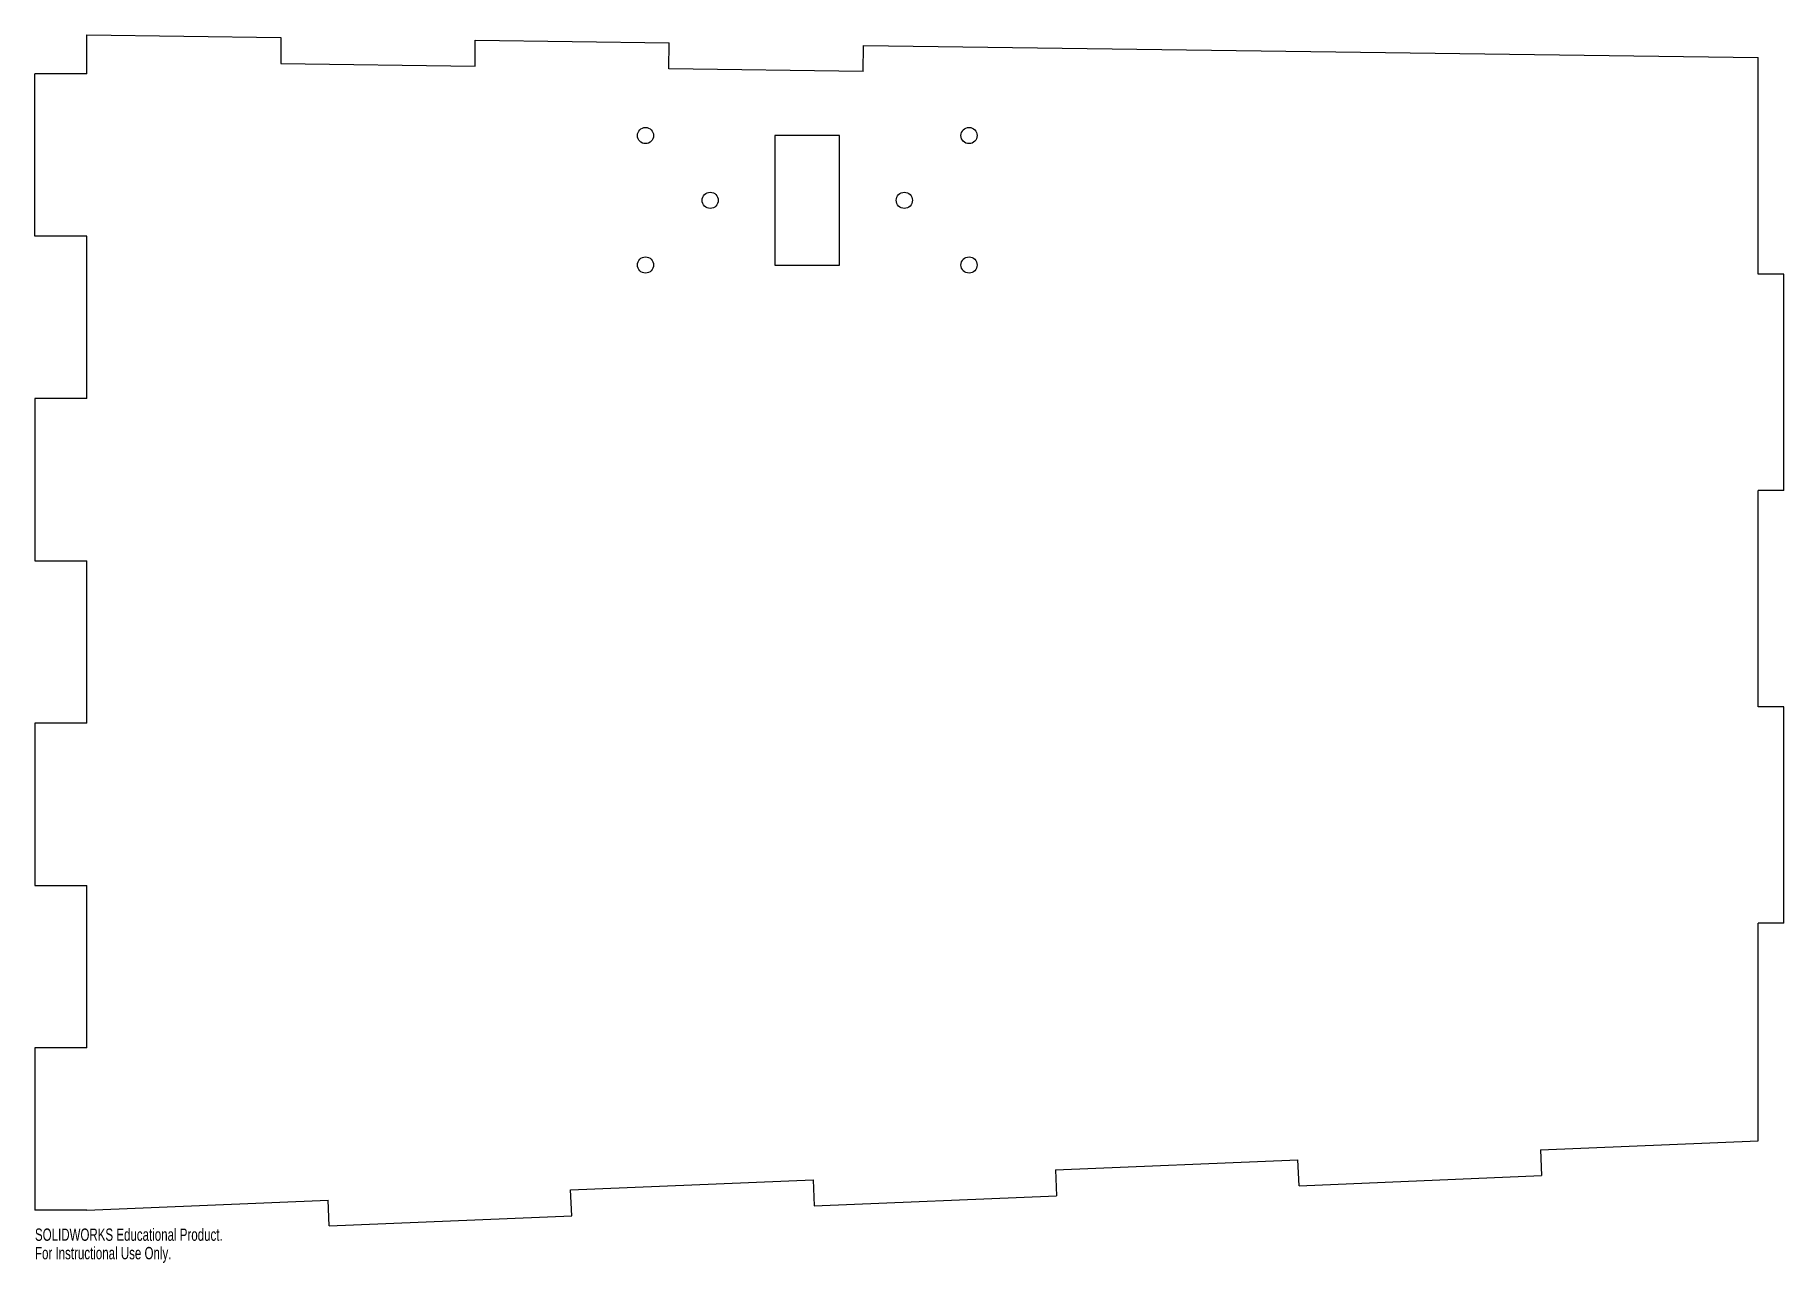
# Model space of a CAD drawing. Header units: inches. Extents: x 0 to 27, y -0.4 to 18.6.
import ezdxf

# ---------------------------------------------------------------- set-up
doc = ezdxf.new("R2010")
doc.units = ezdxf.units.IN
doc.header["$MEASUREMENT"] = 0
doc.styles.add('SLDTEXTSTYLE0', font='TXT', dxfattribs={"width": 0.7})

msp = doc.modelspace()

# ---------------------------------------------------------------- linework, layer by layer
at = {"color": 7, "linetype": 'Continuous', "lineweight": 25}
for p, q in [((0.8, 18.553), (3.8, 18.512)), ((0.8, 17.951), (0.8, 18.553)), ((3.8, 18.512), (3.8, 18.112)), ((6.8, 18.472), (9.802, 18.431)), ((6.8, 18.072), (6.8, 18.472)), ((9.797, 18.031), (9.802, 18.431)), ((12.796, 17.991), (12.802, 18.39)), ((12.802, 18.39), (26.627, 18.203)), ((3.8, 18.112), (6.8, 18.072)), ((26.627, 14.86), (26.627, 18.203)), ((0.8, 17.951), (0, 17.951)), ((0, 15.444), (0, 17.951)), ((12.796, 17.991), (9.797, 18.031)), ((11.434, 16.999), (11.434, 14.999)), ((12.434, 16.999), (11.434, 16.999)), ((12.434, 14.999), (12.434, 16.999)), ((0.8, 15.444), (0, 15.444)), ((0.8, 12.937), (0.8, 15.444)), ((11.434, 14.999), (12.434, 14.999)), ((27.027, 14.86), (26.627, 14.86)), ((27.027, 11.517), (27.027, 14.86)), ((0.8, 12.937), (0, 12.937)), ((0, 12.937), (0, 10.429)), ((26.627, 8.173), (26.627, 11.517)), ((27.027, 11.517), (26.627, 11.517)), ((0, 10.429), (0.8, 10.429)), ((0.8, 7.922), (0.8, 10.429)), ((27.027, 8.173), (26.627, 8.173)), ((27.027, 4.83), (27.027, 8.173)), ((0.8, 7.922), (0, 7.922)), ((0, 7.922), (0, 5.415)), ((0, 5.415), (0.8, 5.415)), ((0.8, 2.907), (0.8, 5.415)), ((26.627, 1.47), (26.627, 4.83)), ((27.027, 4.83), (26.627, 4.83)), ((0.8, 2.907), (0, 2.907)), ((0, 2.907), (0, 0.4)), ((23.264, 1.331), (26.627, 1.47)), ((15.771, 1.021), (19.517, 1.176)), ((19.534, 0.776), (19.517, 1.176)), ((23.264, 1.331), (23.281, 0.932)), ((8.277, 0.71), (12.024, 0.865)), ((12.024, 0.865), (12.04, 0.466)), ((15.771, 1.021), (15.787, 0.621)), ((19.534, 0.776), (23.281, 0.932)), ((0.8, 0.4), (4.53, 0.555)), ((4.547, 0.155), (4.53, 0.555)), ((8.294, 0.311), (8.277, 0.71)), ((12.04, 0.466), (15.787, 0.621)), ((0.8, 0.4), (0, 0.4)), ((4.547, 0.155), (8.294, 0.311))]:
    msp.add_line(p, q, dxfattribs=at)
for centre in [(9.434, 16.999), (14.434, 16.999), (10.434, 15.999), (13.434, 15.999), (9.434, 14.999), (14.434, 14.999)]:
    msp.add_circle(centre, 0.125, dxfattribs=at)

# ---------------------------------------------------------------- texts
at = {"color": 7, "linetype": 'Continuous', "char_height": 0.1903, "attachment_point": 1, "style": 'SLDTEXTSTYLE0'}
for s, insert in [('SOLIDWORKS Educational Product.', (0, 0.115)), ('For Instructional Use Only.', (0, -0.17))]:
    msp.add_mtext(s, dxfattribs=dict(at, insert=insert))

doc.saveas('drawing.dxf')
